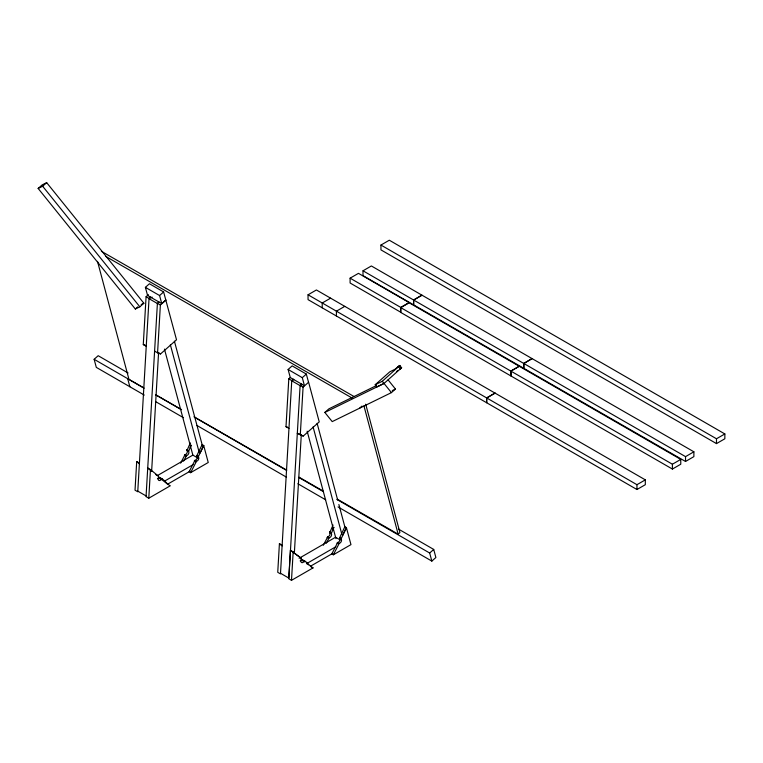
<?xml version="1.0" encoding="UTF-8"?>
<svg xmlns="http://www.w3.org/2000/svg" width="763" height="763" viewBox="0 0 763 763"><rect width="100%" height="100%" fill="white"/><g stroke="black" fill="none" stroke-linecap="round" stroke-linejoin="round"><path stroke-width="1.14" d="M336.416 316.016L336.416 311.18L344.781 306.354M685.527 461.472L685.536 456.636L693.882 451.801L421.958 295.167L413.603 300.002L413.603 304.838L685.527 461.472L693.882 456.627L693.882 451.801M190.321 442.883L186.964 450.58M196.806 455.94L198.428 456.436L198.466 457.171A2.337 1.345 -60 0 1 198.466 459.488A2.337 1.345 -60 0 1 196.52 461.214L190.626 472.679L189.09 471.782L194.985 460.318A2.337 1.345 -60 0 0 196.921 458.601A2.337 1.345 -60 0 0 196.921 456.274L198.361 456.97M323.302 545.278L327.775 536.78A2.337 1.345 -60 0 0 329.721 535.054A2.337 1.345 -60 0 0 329.721 532.736L333.04 525.011M326.268 543.208L329.254 537.677A2.337 1.345 -60 0 0 331.256 535.95A2.337 1.345 -60 0 0 331.256 533.623L333.765 527.595M339.525 538.068L344.857 526.728L346.402 527.615L350.961 544.629L333.345 554.796L331.8 553.909L337.694 542.445A2.337 1.345 -60 0 0 339.64 540.719A2.337 1.345 -60 0 0 339.64 538.401L341.185 539.288A2.337 1.345 -60 0 1 341.185 541.616A2.337 1.345 -60 0 1 339.239 543.332L333.345 554.796M341.071 539.031L346.402 527.615L342.778 535.149M146.248 346.268L143.282 344.561L146.086 296.731L148.451 294.632M139.429 463.16L136.701 461.586L135.022 490.189L137.75 491.763L149.043 298.438L150.626 297.036M158.99 301.9L157.407 303.302L146.048 496.627L148.785 498.21L170.311 485.773C166.534 484.448 162.948 476.951 158.57 477.867M148.785 498.21L150.454 469.607L147.726 468.034L151.322 470.962M165.79 300.04L161.746 303.617L147.555 295.424L145.39 287.346L149.434 283.76L163.625 291.952L176.52 339.773L160.535 353.956L157.569 352.84L160.373 305.009L165.895 300.107M151.627 471.315L158.58 352.516M288.958 428.396L286.001 426.689L288.796 378.858L290.379 377.456M282.138 545.287L279.411 543.714L277.742 572.307L280.469 573.89L291.762 380.565L293.335 379.163M304.914 561.301L304.017 561.597A3.109 1.793 -60 0 1 301.404 562.417A3.109 1.793 -60 0 1 301.299 559.384A1.087 0.629 -60 0 0 301.271 558.325L290.436 550.161L288.767 578.755L291.495 580.328L313.03 567.901C309.253 566.327 305.677 559.384 301.28 559.994A3.109 1.793 -60 0 1 300.164 560.891M301.7 384.027L300.126 385.429L288.843 578.087L280.479 573.251M291.495 580.328L293.173 551.735M300.288 434.967L303.083 387.137L308.614 382.234L319.239 421.901L303.245 436.074L297.322 433.26L303.245 436.074M294.337 553.442L301.299 434.643M191.055 445.468L188.547 451.496A2.337 1.345 -60 0 1 188.547 453.823A2.337 1.345 -60 0 1 186.601 455.54L183.549 461.081M198.351 456.751L196.825 455.788M198.409 456.522L203.683 445.497L202.147 444.6L196.921 455.463M180.593 463.151L185.066 454.653A2.337 1.345 -60 0 0 187.002 452.926A2.337 1.345 -60 0 0 187.002 450.609M190.149 447.356L191.189 445.22M200.068 453.022L203.702 445.563M332.859 529.484L333.898 527.347M162.204 479.174L161.308 479.469A3.109 1.793 -60 0 1 158.694 480.289A3.109 1.793 -60 0 1 158.59 477.256A1.087 0.629 -60 0 0 158.551 476.198L150.454 469.607M301.29 560.023L304.17 561.434M399.373 369.578L400.976 368.186L400.165 368.701M375.215 384.733L382.292 381.29L399.917 365.429L394.967 369.292L389.759 371.848L375.215 384.733L376.97 386.908L384.037 383.455L401.71 367.642L399.974 368.72M359.621 408.195L362.015 406.059M398.744 533.623L399.926 532.564L365.706 404.199M38.15 188.451L42.184 184.875L46.686 182.672L143.873 303.235L139.839 306.812L135.337 309.015L38.15 188.451L42.652 186.248L46.686 182.672M135.337 309.015L137.76 306.869M161.746 303.617L159.581 295.539L163.625 291.952M144.283 395.081L96.3 367.375L94.135 359.297L98.179 355.711L128.117 373.002M288.109 369.473L302.291 377.666L304.456 385.744L290.274 377.551L288.109 369.473L292.143 365.887L306.335 374.08L308.5 382.158M302.291 377.666L306.335 374.08M388.081 379.879L395.463 389.044L391.429 392.621L332.22 421.605L324.838 412.44L328.872 408.863L376.445 385.573M433.718 549.436L435.883 557.515L431.839 561.101L429.674 553.022L433.718 549.436L398.61 529.169M397.733 370.684L396.579 371.543M400.756 307.613L409.111 302.777L680.768 459.393L680.768 464.219L672.403 469.054L400.756 312.439L400.756 307.613L672.403 464.219L680.768 459.393M380.947 245.047L389.311 240.221L724.85 433.947L724.85 438.773L716.486 443.599L380.947 249.882L380.947 245.047L716.486 438.773L724.85 433.947M308.042 294.795L316.407 289.969L645.317 479.86L645.317 484.696L636.952 489.522L308.042 299.63L308.042 294.795L636.952 484.696L645.317 479.86M350.103 278.171L358.467 273.345L409.111 302.577L400.747 307.413L350.103 278.171L350.103 283.006L400.747 312.239L400.747 307.413M363.007 270.798L371.371 265.963L422.015 295.205L413.651 300.031L363.007 270.798L363.007 275.624L413.651 304.866L413.651 300.031M330.598 298.161L322.224 302.987L322.224 307.823M157.407 475.587L192.858 455.12L198.437 458.334M164.76 480.995L193.125 464.629M167.803 484.076L190.082 471.21M190.626 472.679L208.242 462.502L203.683 445.497M495.034 393.098L486.67 397.933L486.67 402.759L486.699 397.943L495.063 393.117M299.106 558.297L335.567 537.238L340.222 539.927M306.459 563.714L335.834 546.747M310.512 566.203L332.792 553.337M152.161 297.122L149.033 298.676L157.397 303.512M293.831 379.764L291.743 380.804L300.117 385.639L302.196 384.6M141.174 304.551L143.873 303.235M324.838 412.44L384.037 383.455L391.429 392.621M392.296 390.599L395.463 389.044M158.981 477.59L161.947 479.116M301.69 559.718L304.504 561.263M186.544 455.549L185.066 454.653M196.463 461.224L194.985 460.318M329.254 537.677L327.775 536.78M301.852 559.67L304.904 561.93M159.219 477.533L167.583 484.2M143.282 344.561L146.248 345.668M286.001 426.689L287.975 427.423M413.603 300.002L685.536 456.636M101.384 251.285L354.051 396.531M105.79 256.425L352.268 398.124M143.415 387.709L128.976 379.411L97.502 261.366M155.795 394.824L181.575 409.645M193.955 416.76L286.764 470.122M299.144 477.237L322.863 490.867M337.303 499.174L397.113 533.556M145.39 287.346L159.581 295.539M288.796 378.858L291.762 380.565M300.126 385.429L303.083 387.137M146.086 296.731L149.043 298.438M157.407 303.302L160.373 305.009M157.569 352.239L160.535 353.956M154.612 351.133L157.569 352.84M94.135 359.297L144.178 388.195M155.518 394.738L181.289 409.617M194.679 417.351L286.411 470.304M298.781 477.447L323.512 491.725M336.912 499.46L429.674 553.022M155.623 401.624L183.454 417.695M196.854 425.43L286.516 477.199M297.856 483.742L325.687 499.813M338.047 506.947L431.839 561.101M339.63 537.6L341.175 538.487M329.711 531.935L331.228 532.898M339.602 537.677L341.118 538.64M187.002 449.808L188.537 450.695M329.654 532.088L331.171 533.06M339.554 537.829L341.08 538.802M186.973 449.884L188.48 450.847M196.864 455.625L198.38 456.598M329.616 532.25L331.142 533.289M186.916 450.046L188.442 451.009M329.606 532.469L331.152 533.423M339.535 538.201L341.109 539.212L339.63 538.42M186.897 450.199L188.432 451.238M329.626 532.603L331.218 533.595M186.897 450.408L188.499 451.467M196.835 456.14L198.428 457.142M337.694 542.445L339.239 543.332M337.017 543.046L338.562 543.933M327.098 537.381L328.643 538.268M184.379 455.253L185.924 456.14M194.307 460.919L195.843 461.815M301.271 558.325L290.436 550.161M155.824 474.624L158.551 476.198M301.528 559.804L304.342 561.33M158.895 477.628L161.708 479.164M158.733 477.733L161.546 479.25M161.384 479.364L158.58 477.896A3.109 1.793 -60 0 1 157.455 478.763M311.209 566.852L313.03 567.901M137.769 491.134L146.134 495.96M306.697 563.39L308.5 564.858M279.411 543.714L282.11 545.907M136.701 461.586L139.4 463.78M399.755 365.487L401.51 367.652M398.954 366.517L400.709 368.682M382.292 381.29L384.037 383.455M42.652 186.248L139.839 306.812M363.922 405.792L398.143 534.148M317.122 423.331L337.647 499.908M338.867 504.477L344.99 527.338M313.088 426.908L341.872 534.348M307.165 431.229L335.949 538.659M174.412 341.204L202.586 446.355M170.368 344.79L199.153 452.221M164.455 349.101L192.934 455.387M127.688 378.667L129.853 386.755M716.486 438.773L716.486 443.599M672.403 464.219L672.403 469.054M636.952 484.696L636.952 489.522M523.819 363.417L523.809 368.243L523.838 363.426L532.164 358.572L523.838 363.426M397.475 367.375L399.221 366.011L397.494 367.48M519.355 366.192L511 371.028L510.972 375.844L511 371.028L519.336 366.192"/></g></svg>
